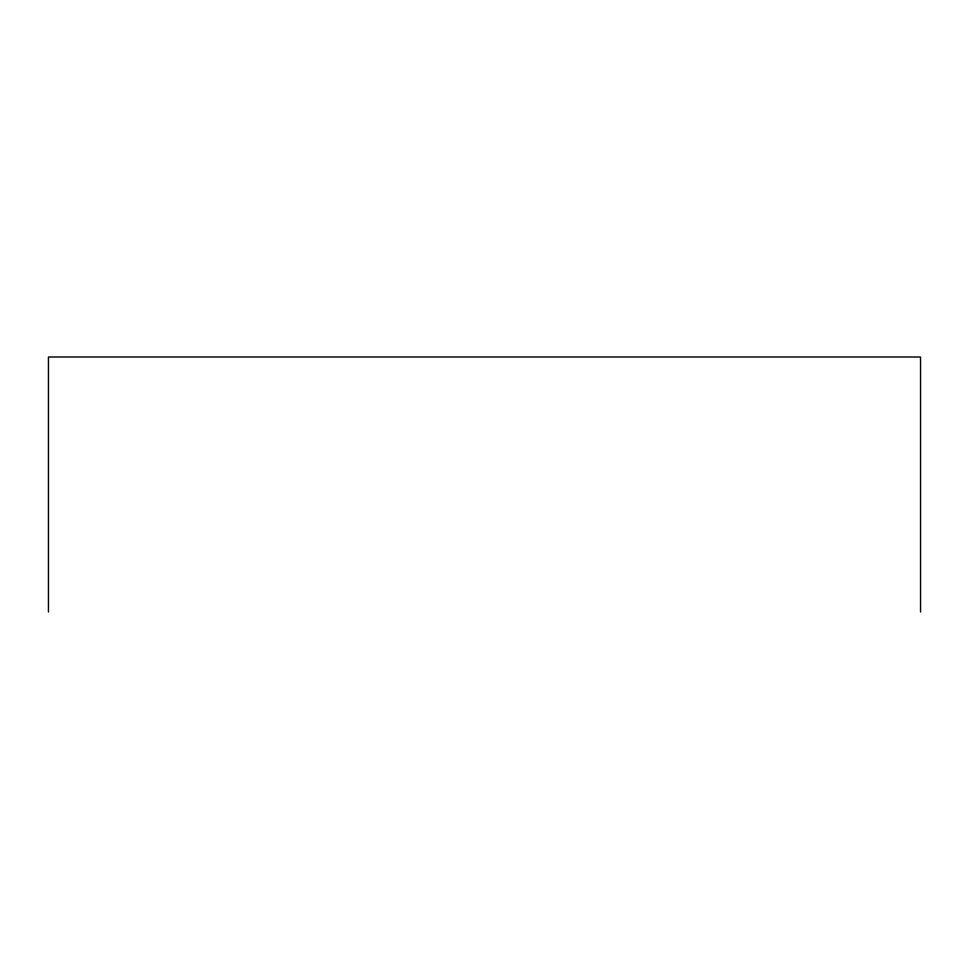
<?xml version="1.0" encoding="UTF-8"?>
<svg xmlns="http://www.w3.org/2000/svg" width="969" height="969" viewBox="0 0 969 969"><rect width="100%" height="100%" fill="white"/><g stroke="black" fill="none" stroke-linecap="round" stroke-linejoin="round"><path stroke-width="1.45" d="M920.55 611.996L920.55 357.004L48.45 357.004L48.45 611.996"/></g></svg>
